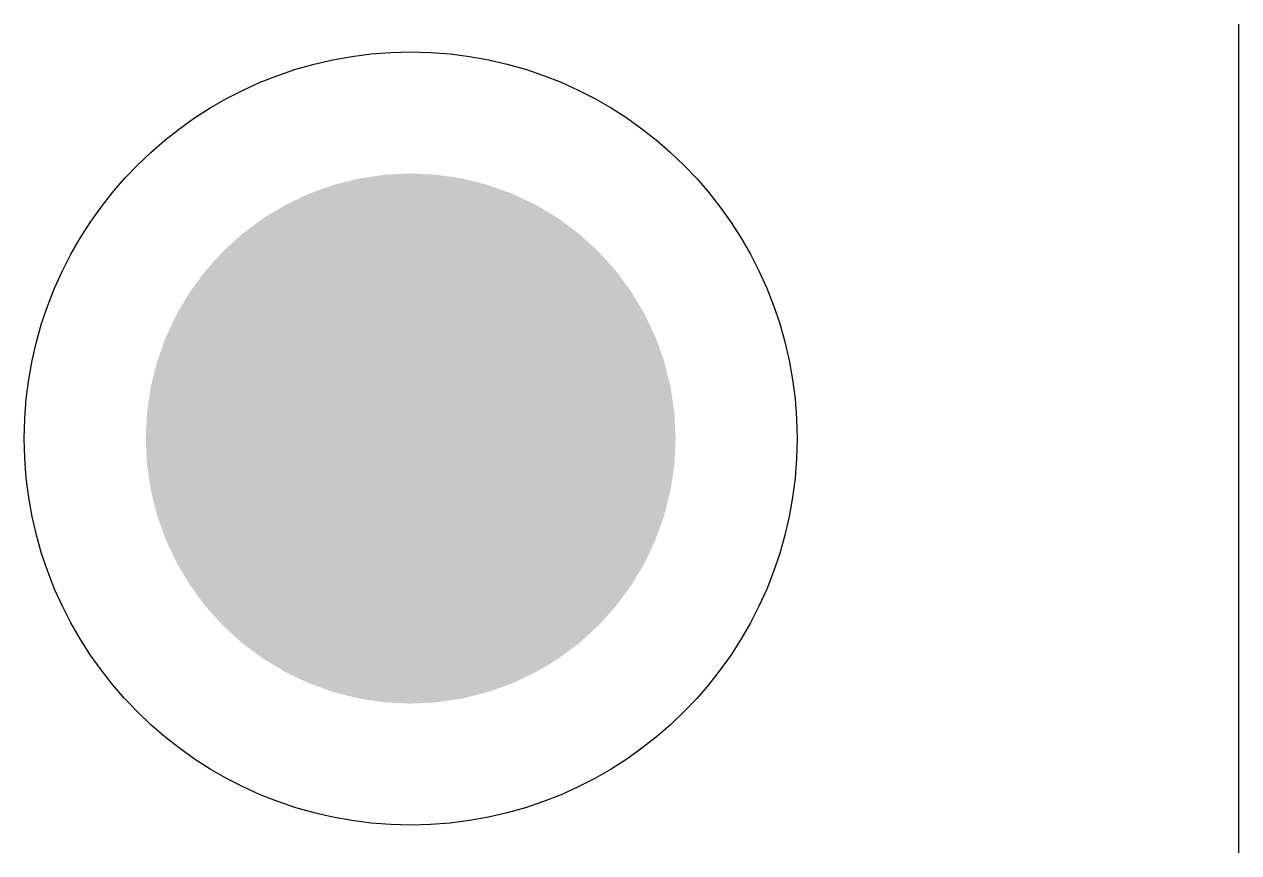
# Model space of a CAD drawing. Header units: millimetres. Extents: x -2887.45 to -2887.274, y 1181.396 to 1181.516.
import ezdxf

# ---------------------------------------------------------------- set-up
doc = ezdxf.new("R2010")
doc.units = ezdxf.units.MM
doc.header["$LTSCALE"] = 10
doc.layers.add('Hds_símbolos', color=2, linetype='Continuous')

msp = doc.modelspace()

# ---------------------------------------------------------------- linework, layer by layer
at = {"layer": 'Hds_símbolos'}
msp.add_line((-2887.27432, 1181.3961), (-2887.27432, 1181.5161), dxfattribs=at)
at = {"layer": 'Hds_símbolos', "color": 1, "const_width": 0.0384}
msp.add_lwpolyline([(-2887.41352, 1181.4561, 1), (-2887.37512, 1181.4561, 1)], format="xyb", close=True, dxfattribs=at)
at = {"layer": 'Hds_símbolos', "color": 2}
msp.add_circle((-2887.39432, 1181.4561), 0.056, dxfattribs=at)

doc.saveas('drawing.dxf')
